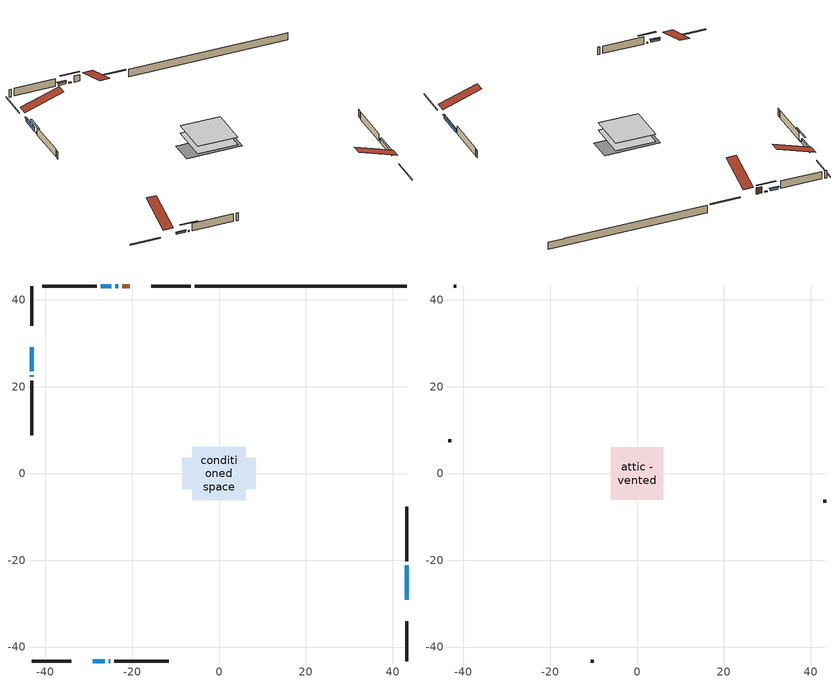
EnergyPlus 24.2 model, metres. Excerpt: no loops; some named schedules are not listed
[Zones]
conditioned space
 floor outside (Floor1 construction): -0.68,-0.68 -0.68,0.68 0.68,0.68 0.68,-0.68 z1.07
 floor adiabatic (AdiabaticFloorConstruction): -6.12,-6.12 -6.12,6.12 6.12,6.12 6.12,-6.12 z1.07
 floor foundation (Slab1 construction): -8.51,-3.69 -8.51,3.69 8.51,3.69 8.51,-3.69 z-1.31
 wall outside (RimJoist1 construction): -6.48,43.22 -15.62,43.22 / -43.22,-43.22 -34.07,-43.22 / -43.22,43.22 -43.22,34.07 / 43.22,-43.22 43.22,-34.07 z1.07:1.37
 wall outside (AdiabaticWallConstruction 1): -20.6,43.22 -22.31,43.22 z1.07:3.1
 wall outside (AdiabaticWallConstruction): 43.22,-29.1 43.22,-21.2 z1.07:2.23; -29.1,-43.22 -26.38,-43.22 z1.07:1.67; -43.22,29.1 -43.22,23.54 z1.07:2.29; -23.23,43.22 -23.92,43.22 / -25.46,-43.22 -25.11,-43.22 / -43.22,22.61 -43.22,22.27 z1.07:1.37; -24.84,43.22 -27.2,43.22 z1.07:1.76
 wall outside (Wall1 construction): -28.13,43.22 -40.69,43.22 / -24.18,-43.22 -11.63,-43.22 / -43.22,21.34 -43.22,8.79 / 43.22,-20.27 43.22,-7.71 z1.07:3.51
 wall foundation (FoundationWall1 construction): -5.55,43.22,-1.31 -5.55,43.22,1.07 38.34,43.22,1.07 38.34,43.22,0.99 43.22,43.22,0.99 43.22,43.22,-1.31
 window (WindowConstruction): 43.22,-29.1 43.22,-21.2 z1.07:2.23
 window (WindowConstruction 2): -29.1,-43.22 -26.38,-43.22 z1.07:1.67
 window (WindowConstruction 3): -43.22,29.1 -43.22,23.54 z1.07:2.29
 window (WindowConstruction 4): -23.23,43.22 -23.91,43.22 z1.07:1.37
 window (WindowConstruction 5): -25.45,-43.22 -25.11,-43.22 z1.07:1.37
 window (WindowConstruction 6): -43.22,22.61 -43.22,22.27 z1.07:1.37
 window (WindowConstruction 1): -24.84,43.22 -27.2,43.22 z1.07:1.76
 door (Door): -20.6,43.22 -22.31,43.22 z1.07:3.1
 ceiling adiabatic (AdiabaticFloorConstruction): 6.12,-6.12 6.12,6.12 -6.12,6.12 -6.12,-6.12 z1.07
attic - vented
 floor to conditioned space (Floor2 construction Reversed): -6.07,-6.07 -6.07,6.07 6.07,6.07 6.07,-6.07 z3.51
 wall outside (Wall2 construction): -41.61,43.22 -42.29,43.22 / -10.7,-43.22 -10.02,-43.22 / -43.22,7.86 -43.22,7.18 / 43.22,-6.78 43.22,-6.11 z1.07:3.51
 roof outside (Roof1 construction): -19.67,43.22,3.51 -19.67,31.39,7.45 -16.55,31.39,7.45 -16.55,43.22,3.51; -30.03,-43.22,3.51 -30.03,-31.39,7.45 -33.15,-31.39,7.45 -33.15,-43.22,3.51; -43.22,30.03,3.51 -31.39,30.03,7.45 -31.39,33.15,7.45 -43.22,33.15,3.51; 43.22,-30.03,3.51 31.39,-30.03,7.45 31.39,-33.15,7.45 43.22,-33.15,3.51
shading: 43.22,-21 43.22,-29.3 43.63,-29.3 43.63,-21 z2.43; -26.18,-43.22 -29.3,-43.22 -29.3,-43.63 -26.18,-43.63 z1.87; -43.22,23.34 -43.22,29.3 -43.63,29.3 -43.63,23.34 z2.49; -26.55,43.22 -20.59,43.22 -20.59,43.63 -26.55,43.63 z4.01; -22.47,-43.22 -28.09,-43.22 -28.09,-43.63 -22.47,-43.63 z4.01; -43.22,19.63 -43.22,25.25 -43.63,25.25 -43.63,19.63 z4.01; -27.4,43.22 -24.64,43.22 -24.64,43.63 -27.4,43.63 z1.96
[Building]
Building 1: Terrain=Suburbs
[Site:Location]
Brandon AP_MB: Latitude {deg}=49.91; Longitude {deg}=-99.95; Time Zone {hr}=-6; Elevation {m}=409; Keep Site Location Information=Yes
[Site:GroundTemperature:Shallow]
-3.6548, -6.30175, -6.51373, -5.25761, -0.215017, 4.80409, 9.15538, 11.9118, 12.146, 9.9041, 5.66376, 0.798623
[Site:WaterMainsTemperature]
Calculation Method=Schedule; Temperature Schedule=mains temperature schedule
[Material] Roughness=Rough; Thermal Absorptance=0.9
Name | Thickness {m} | Conductivity {W/m-K} | Density {kg/m3} | Specific Heat {J/kg-K} | Solar Absorptance | Visible Absorptance
asphalt or fiberglass shingles | 0.00635 | 0.162714 | 1121.4 | 1465.45 | 0.84 | 0.84
ceiling loosefill ins | 0.254 | 0.0480833 | 16.02 | 1046.75 | 0.7 | 0.7
ceiling stud and cavity | 0.1397 | 0.227979 | 65.682 | 1177.47 | 0.7 | 0.7
concrete 4.0 in. | 0.1016 | 1.803125 | 2242.8 | 837.4 | 0.7 | 0.7
concrete 8.0 in. | 0.2032 | 1.803125 | 2242.8 | 837.4 | 0.7 | 0.7
door material | 0.04445 | 0.327969 | 512.64 | 1214.23 | 0.7 | 0.7
exterior vertical ins | 0.0460229 | 0.029427 | 32.04 | 1214.23 | 0.7 | 0.7
floor covering | 0.0127 | 0.0433444 | 54.468 | 1339.84 | 0.6 | 0.6
floor rigid ins; rim joist rigid ins; wall rigid ins | 0.051816 | 0.029427 | 32.04 | 1214.23 | 0.7 | 0.7
floor rigid ins 1; wall rigid ins 1 | 0.512978 | 0.029427 | 32.04 | 1214.23 | 0.7 | 0.7
floor stud and cavity | 0.1397 | 0.352303 | 92.3553 | 1139.71 | 0.7 | 0.7
floor stud and cavity 1 | 0.1397 | 1.75129 | 37.0049 | 1207.88 | 0.7 | 0.7
furniture material conditioned space 1 | 0.1524 | 0.115458 | 640.8 | 1214.23 | 0.6 | 0.6
gypsum board | 0.0127 | 0.160291 | 801 | 837.4 | 0.6 | 0.6
gypsum board 1 | 0.0127 | 0.160291 | 801 | 837.4 | 0.7 | 0.7
osb sheathing 0.5 in. | 0.0127 | 0.115458 | 512.64 | 1214.23 | 0.7 | 0.7
osb sheathing 0.75 in. | 0.01905 | 0.115458 | 512.64 | 1214.23 | 0.7 | 0.7
osb sheathing 2.0 in. | 0.0508 | 0.115458 | 512.64 | 1214.23 | 0.7 | 0.7
rim joist stud and cavity | 0.0508 | 0.0402046 | 125.044 | 1163.47 | 0.6 | 0.6
wall stud and cavity | 0.1397 | 0.212138 | 139.0536 | 1170.24 | 0.7 | 0.7
wall stud and cavity 1 | 0.0889 | 6.1454 | 50.32683 | 1063.81 | 0.6 | 0.6
wall stud and cavity 2 | 0.0889 | 0.380278 | 52.3479 | 1209.89 | 0.7 | 0.7
wall stud and cavity 3 | 0.0889 | 0.391764 | 83.0341 | 1211.67 | 0.7 | 0.7
wood siding | 0.0254 | 0.102417 | 544.68 | 1172.36 | 0.4 | 0.4
wood siding 1 | 0.00254 | 0.102417 | 544.68 | 1172.36 | 0.4 | 0.4
wood siding 2; wood siding 3; wood siding 4 | 0.0254 | 0.102417 | 544.68 | 1172.36 | 0.7 | 0.7
[WindowMaterial:SimpleGlazingSystem]
Name | U-Factor {W/m2-K} | Solar Heat Gain Coefficient
WindowMaterial | 2.43643 | 0.62
WindowMaterial 1 | 2.55964 | 0.57
WindowMaterial 2 | 2.60109 | 0.55
WindowMaterial 3 | 2.42678 | 0.63
WindowMaterial 4 | 3.07009 | 0.43
[Construction]
AdiabaticFloorConstruction: floor stud and cavity 1, floor rigid ins 1, osb sheathing 0.75 in., floor covering
AdiabaticWallConstruction: wood siding 3, wall rigid ins 1, wall stud and cavity 2, gypsum board
AdiabaticWallConstruction 1: wood siding 4, wall rigid ins 1, wall stud and cavity 2, gypsum board
Door: door material
Floor1 construction: floor stud and cavity, floor rigid ins, osb sheathing 0.75 in., floor covering
Floor2 construction Reversed: gypsum board, ceiling stud and cavity, ceiling loosefill ins
FoundationWall1 construction: concrete 8.0 in., gypsum board 1
furniture construction conditioned space 1: furniture material conditioned space 1
PartitionWallConstruction: gypsum board, wall stud and cavity 3, gypsum board
RimJoist1 construction: wood siding 2, rim joist rigid ins, osb sheathing 2.0 in., rim joist stud and cavity
Roof1 construction: asphalt or fiberglass shingles
Slab1 construction: concrete 4.0 in.
Wall1 construction: wood siding, wall rigid ins, osb sheathing 0.5 in., wall stud and cavity, gypsum board
Wall2 construction: wood siding 1, wall stud and cavity 1
WindowConstruction: WindowMaterial
WindowConstruction 1: WindowMaterial 1
WindowConstruction 2: WindowMaterial 2
WindowConstruction 3: WindowMaterial 3
WindowConstruction 4; WindowConstruction 5; WindowConstruction 6: WindowMaterial 4
[Zone] Multiplier=1; Part of Total Floor Area=Yes
Name | Volume {m3}
attic - vented | 94.4429
conditioned space | 688.4
[Space]
Name | Zone | Volume {m3}
attic - vented 1 | attic - vented | 94.4429
conditioned space 1 | conditioned space | 688.4
[ZoneInfiltration:EffectiveLeakageArea]
infil attic - vented 1: Zone or Space=attic - vented 1; Schedule=Always On Discrete; Effective Air Leakage Area {cm2}=4986.93; Stack Coefficient=0.000443784; Wind Coefficient=1.42333e-05
[ZoneMixing]
whole house fan mix: Zone or Space=attic - vented; Schedule=Always On Continuous; Design Flow Rate Calculation Method=Flow/Zone; Design Flow Rate {m3/s}=0; Source Zone or Space=conditioned space
[SurfaceProperty:ExposedFoundationPerimeter]
Slab1: Exposed Perimeter Calculation Method=TotalExposedPerimeter; Total Exposed Perimeter {m}=48.769
[InternalMass] Zone or ZoneList=conditioned space; Space or SpaceList=conditioned space 1
Name | Construction | Surface Area {m2}
furniture mass conditioned space 1 | furniture construction conditioned space 1 | 110.872
partition wall mass | PartitionWallConstruction | 277.18
[Lights]
interior lighting: Zone or ZoneList or Space or SpaceList=conditioned space 1; Schedule=interior lighting schedule; Design Level Calculation Method=LightingLevel; Lighting Level {W}=343.2; Return Air Fraction=0; Fraction Radiant=0.6; Fraction Visible=0.2; Fraction Replaceable=1
[People]
occupants: Zone or ZoneList or Space or SpaceList=conditioned space 1; Number of People Schedule=occupants schedule; Number of People Calculation Method=People; Number of People=3; Fraction Radiant=0.314171; Sensible Heat Fraction=0.56303; Activity Level Schedule=occupants activity schedule; Carbon Dioxide Generation Rate {m3/s-W}=0; Enable ASHRAE 55 Comfort Warnings=No; Mean Radiant Temperature Calculation Type=EnclosureAveraged
[ElectricEquipment] Zone or ZoneList or Space or SpaceList=conditioned space 1; Design Level Calculation Method=EquipmentLevel
Name | Schedule | Design Level {W} | Fraction Latent | Fraction Radiant | Fraction Lost
clothes dryer | clothes dryer schedule | 140.772 | 0.015 | 0.081 | 0.85
clothes washer | clothes washer schedule | 32.1985 | 0.03 | 0.162 | 0.7
cooking range | cooking range schedule | 215.147 | 0.08 | 0.432 | 0.2
dishwasher | dishwasher schedule | 66.8632 | 0.3 | 0.18 | 0.4
fridge | fridge schedule | 72.9452 | 0 | 0.6 | 0
mech vent house fan | mech vent house fan schedule | 125 | 0 | 0 | 0.5
mech vent house fan cfis | mech vent house fan cfis schedule | 0 | 0 | 0 | 0
misc plug loads | misc plug loads schedule | 494.7 | 0.045 | 0.513 | 0.1
whole house fan | Always On Discrete | 0 | 0 | 0 | 1
[OtherEquipment] Zone or ZoneList or Space or SpaceList=conditioned space 1; Design Level Calculation Method=EquipmentLevel
Name | Fuel Type | Schedule | Design Level {W} | Fraction Latent | Fraction Radiant | Fraction Lost
clothes dryer 1 | Electricity | clothes dryer schedule | 0 | 0.015 | 0.081 | 0.85
cooking range 1 | Electricity | cooking range schedule | 0 | 0.08 | 0.432 | 0.2
general water use latent | None | general water use schedule | 62.594 | 1 | 0 | 0
general water use sensible | None | general water use schedule | -61.6891 | 0 | 0.6 | 0
mech vent house fan latent load | None | Always On Discrete | 0 | 1 | 0 | 0
mech vent house fan sensible load | None | Always On Discrete | 0 | 0 | 0 | 0
water heater energy adjustment1 | Electricity | Always On Discrete | 0.01 | 0 | 0 | 1
[ZoneInfiltration:DesignFlowRate] Zone or ZoneList or Space or SpaceList=conditioned space 1; Schedule=Always On Discrete; Design Flow Rate Calculation Method=Flow/Zone; Design Flow Rate {m3/s}=0
infil flow; natural vent flow; whole house fan flow
[AvailabilityManager:Scheduled]
central ac and furnace airloop Availability Manager: Schedule=Always On Discrete
[Foundation:Kiva]
Foundation Kiva 1: Initial Indoor Air Temperature {C}=21; Wall Height Above Grade {m}=1.07; Wall Depth Below Slab {m}=0.2032; Custom Block Material Name 1=exterior vertical ins; Custom Block Depth 1 {m}=2.38; Custom Block X Position 1 {m}=0.2159; Custom Block Z Position 1 {m}=0
[Foundation:Kiva:Settings]
Soil Conductivity {W/m-K}=0.849921; Soil Density {kg/m3}=1842.3; Soil Specific Heat {J/kg-K}=418.7; Ground Solar Absorptivity=0.9; Ground Thermal Absorptivity=0.9; Ground Surface Roughness {m}=0.03; Far-Field Width {m}=40; Deep-Ground Boundary Condition=ZeroFlux; Deep-Ground Depth {m}=40; Minimum Cell Dimension {m}=0.2; Maximum Cell Growth Coefficient=3; Simulation Timestep=Timestep
[Exterior:Lights]
exterior lighting: Schedule=exterior lighting schedule; Design Level {W}=75.6
[EnergyManagementSystem:GlobalVariable]
central_ac_and_furnace_airloop_Fan_RTF
infil_program_Qfan
infil_program_Qinf
natural_vent_program_Qnv
natural_vent_program_Qwhf
[EnergyManagementSystem:Sensor]
Name | Output:Variable or Output:Meter Index Key | Output:Variable or Output:Meter
airflow_gain | infil flow | Infiltration Sensible Heat Gain Energy
airflow_gain_1 | natural vent flow | Infiltration Sensible Heat Gain Energy
airflow_gain_2 | whole house fan flow | Infiltration Sensible Heat Gain Energy
airflow_loss | infil flow | Infiltration Sensible Heat Loss Energy
airflow_loss_1 | natural vent flow | Infiltration Sensible Heat Loss Energy
airflow_loss_2 | whole house fan flow | Infiltration Sensible Heat Loss Energy
clg_load_cond |  | Cooling:EnergyTransfer:Zone:CONDITIONED SPACE
clg_sp_s; clg_sp_s_1 | cooling setpoint | Schedule Value
clothes_dryer_exhaust_0_sch_s | clothes dryer exhaust 0 schedule | Schedule Value
cool_season | cooling season schedule | Schedule Value
htg_load_cond |  | Heating:EnergyTransfer:Zone:CONDITIONED SPACE
htg_sp_s; htg_sp_s_1 | heating setpoint | Schedule Value
ig_ee_conv | clothes dryer | Electric Equipment Convective Heating Energy
ig_ee_conv_2 | cooking range | Electric Equipment Convective Heating Energy
ig_ee_conv_4 | fridge | Electric Equipment Convective Heating Energy
ig_ee_conv_5 | misc plug loads | Electric Equipment Convective Heating Energy
ig_ee_conv_6 | whole house fan | Electric Equipment Convective Heating Energy
ig_ee_rad | clothes dryer | Electric Equipment Radiant Heating Energy
ig_ee_rad_2 | cooking range | Electric Equipment Radiant Heating Energy
ig_ee_rad_4 | fridge | Electric Equipment Radiant Heating Energy
ig_ee_rad_5 | misc plug loads | Electric Equipment Radiant Heating Energy
ig_ee_rad_6 | whole house fan | Electric Equipment Radiant Heating Energy
ig_lgt_conv | interior lighting | Lights Convective Heating Energy
ig_lgt_rad | interior lighting | Lights Radiant Heating Energy
ig_lgt_vis | interior lighting | Lights Visible Radiation Heating Energy
ig_oe_conv | clothes dryer 1 | Other Equipment Convective Heating Energy
ig_oe_conv_1 | cooking range 1 | Other Equipment Convective Heating Energy
ig_oe_conv_2 | general water use latent | Other Equipment Convective Heating Energy
ig_oe_conv_3 | general water use sensible | Other Equipment Convective Heating Energy
ig_oe_conv_4 | water heater energy adjustment1 | Other Equipment Convective Heating Energy
ig_oe_rad | clothes dryer 1 | Other Equipment Radiant Heating Energy
ig_oe_rad_1 | cooking range 1 | Other Equipment Radiant Heating Energy
ig_oe_rad_2 | general water use latent | Other Equipment Radiant Heating Energy
ig_oe_rad_3 | general water use sensible | Other Equipment Radiant Heating Energy
ig_oe_rad_4 | water heater energy adjustment1 | Other Equipment Radiant Heating Energy
ig_ppl_conv | occupants | People Convective Heating Energy
ig_ppl_rad | occupants | People Radiant Heating Energy
im_conv | furniture mass conditioned space 1 | Surface Inside Face Convection Heat Gain Energy
im_conv_1 | partition wall mass | Surface Inside Face Convection Heat Gain Energy
im_ig | furniture mass conditioned space 1 | Surface Inside Face Internal Gains Radiation Heat Gain Energy
im_ig_1 | partition wall mass | Surface Inside Face Internal Gains Radiation Heat Gain Energy
im_lgt | furniture mass conditioned space 1 | Surface Inside Face Lights Radiation Heat Gain Energy
im_lgt_1 | partition wall mass | Surface Inside Face Lights Radiation Heat Gain Energy
im_sol | furniture mass conditioned space 1 | Surface Inside Face Solar Radiation Heat Gain Energy
im_sol_1 | partition wall mass | Surface Inside Face Solar Radiation Heat Gain Energy
im_surf | furniture mass conditioned space 1 | Surface Inside Face Net Surface Thermal Radiation Heat Gain Energy
im_surf_1 | partition wall mass | Surface Inside Face Net Surface Thermal Radiation Heat Gain Energy
mv_conv | mech vent house fan | Electric Equipment Convective Heating Energy
mv_conv_1 | mech vent house fan cfis | Electric Equipment Convective Heating Energy
mv_conv_2 | mech vent house fan latent load | Other Equipment Convective Heating Energy
mv_conv_3 | mech vent house fan sensible load | Other Equipment Convective Heating Energy
mv_rad | mech vent house fan | Electric Equipment Radiant Heating Energy
mv_rad_1 | mech vent house fan cfis | Electric Equipment Radiant Heating Energy
mv_rad_2 | mech vent house fan latent load | Other Equipment Radiant Heating Energy
mv_rad_3 | mech vent house fan sensible load | Other Equipment Radiant Heating Energy
natural_vent_s | natural vent schedule | Schedule Value
out_pb_s |  | Site Outdoor Air Barometric Pressure
out_wt_s |  | Site Outdoor Air Humidity Ratio
site_vw_s |  | Site Wind Speed
ss_back_out | Window1 | Surface Window Shortwave from Zone Back Out Window Heat Transfer Rate
ss_back_out_1 | Window10 | Surface Window Shortwave from Zone Back Out Window Heat Transfer Rate
ss_back_out_2 | Window14 | Surface Window Shortwave from Zone Back Out Window Heat Transfer Rate
ss_back_out_3 | Window18 | Surface Window Shortwave from Zone Back Out Window Heat Transfer Rate
ss_back_out_4 | Window20 | Surface Window Shortwave from Zone Back Out Window Heat Transfer Rate
ss_back_out_5 | Window21 | Surface Window Shortwave from Zone Back Out Window Heat Transfer Rate
ss_back_out_6 | Window7 | Surface Window Shortwave from Zone Back Out Window Heat Transfer Rate
ss_conv | Door1 | Surface Inside Face Convection Heat Gain Energy
ss_conv_1 | Window1 | Surface Inside Face Convection Heat Gain Energy
ss_conv_2 | Window10 | Surface Inside Face Convection Heat Gain Energy
ss_conv_3 | Window14 | Surface Inside Face Convection Heat Gain Energy
ss_conv_4 | Window18 | Surface Inside Face Convection Heat Gain Energy
ss_conv_5 | Window20 | Surface Inside Face Convection Heat Gain Energy
ss_conv_6 | Window21 | Surface Inside Face Convection Heat Gain Energy
ss_conv_7 | Window7 | Surface Inside Face Convection Heat Gain Energy
ss_ig | Door1 | Surface Inside Face Internal Gains Radiation Heat Gain Energy
ss_ig_1 | Window1 | Surface Inside Face Internal Gains Radiation Heat Gain Energy
ss_ig_2 | Window10 | Surface Inside Face Internal Gains Radiation Heat Gain Energy
ss_ig_3 | Window14 | Surface Inside Face Internal Gains Radiation Heat Gain Energy
ss_ig_4 | Window18 | Surface Inside Face Internal Gains Radiation Heat Gain Energy
ss_ig_5 | Window20 | Surface Inside Face Internal Gains Radiation Heat Gain Energy
ss_ig_6 | Window21 | Surface Inside Face Internal Gains Radiation Heat Gain Energy
ss_ig_7 | Window7 | Surface Inside Face Internal Gains Radiation Heat Gain Energy
ss_lgt | Door1 | Surface Inside Face Lights Radiation Heat Gain Energy
ss_sol | Door1 | Surface Inside Face Solar Radiation Heat Gain Energy
ss_surf | Door1 | Surface Inside Face Net Surface Thermal Radiation Heat Gain Energy
ss_surf_1 | Window1 | Surface Inside Face Net Surface Thermal Radiation Heat Gain Energy
ss_surf_2 | Window10 | Surface Inside Face Net Surface Thermal Radiation Heat Gain Energy
ss_surf_3 | Window14 | Surface Inside Face Net Surface Thermal Radiation Heat Gain Energy
ss_surf_4 | Window18 | Surface Inside Face Net Surface Thermal Radiation Heat Gain Energy
ss_surf_5 | Window20 | Surface Inside Face Net Surface Thermal Radiation Heat Gain Energy
ss_surf_6 | Window21 | Surface Inside Face Net Surface Thermal Radiation Heat Gain Energy
ss_surf_7 | Window7 | Surface Inside Face Net Surface Thermal Radiation Heat Gain Energy
ss_trans_in | Window1 | Surface Window Transmitted Solar Radiation Rate
ss_trans_in_1 | Window10 | Surface Window Transmitted Solar Radiation Rate
ss_trans_in_2 | Window14 | Surface Window Transmitted Solar Radiation Rate
ss_trans_in_3 | Window18 | Surface Window Transmitted Solar Radiation Rate
ss_trans_in_4 | Window20 | Surface Window Transmitted Solar Radiation Rate
ss_trans_in_5 | Window21 | Surface Window Transmitted Solar Radiation Rate
ss_trans_in_6 | Window7 | Surface Window Transmitted Solar Radiation Rate
ss_trans_out | Window1 | Surface Inside Face Initial Transmitted Diffuse Transmitted Out Window Solar Radiation Rate
ss_trans_out_1 | Window10 | Surface Inside Face Initial Transmitted Diffuse Transmitted Out Window Solar Radiation Rate
ss_trans_out_2 | Window14 | Surface Inside Face Initial Transmitted Diffuse Transmitted Out Window Solar Radiation Rate
ss_trans_out_3 | Window18 | Surface Inside Face Initial Transmitted Diffuse Transmitted Out Window Solar Radiation Rate
ss_trans_out_4 | Window20 | Surface Inside Face Initial Transmitted Diffuse Transmitted Out Window Solar Radiation Rate
ss_trans_out_5 | Window21 | Surface Inside Face Initial Transmitted Diffuse Transmitted Out Window Solar Radiation Rate
ss_trans_out_6 | Window7 | Surface Inside Face Initial Transmitted Diffuse Transmitted Out Window Solar Radiation Rate
s_conv | Floor1 | Surface Inside Face Convection Heat Gain Energy
s_conv_1 | Floor2 | Surface Inside Face Convection Heat Gain Energy
s_conv_10 | Wall1:0 | Surface Inside Face Convection Heat Gain Energy
s_conv_11 | Wall1:180 | Surface Inside Face Convection Heat Gain Energy
s_conv_12 | Wall1:270 | Surface Inside Face Convection Heat Gain Energy
s_conv_13 | Wall1:90 | Surface Inside Face Convection Heat Gain Energy
s_conv_2 | FoundationWall1 | Surface Inside Face Convection Heat Gain Energy
s_conv_3 | inferred conditioned ceiling | Surface Inside Face Convection Heat Gain Energy
s_conv_4 | inferred conditioned floor | Surface Inside Face Convection Heat Gain Energy
s_conv_5 | RimJoist1:0 | Surface Inside Face Convection Heat Gain Energy
s_conv_6 | RimJoist1:180 | Surface Inside Face Convection Heat Gain Energy
s_conv_7 | RimJoist1:270 | Surface Inside Face Convection Heat Gain Energy
s_conv_8 | RimJoist1:90 | Surface Inside Face Convection Heat Gain Energy
s_conv_9 | Slab1 | Surface Inside Face Convection Heat Gain Energy
s_ig | Floor1 | Surface Inside Face Internal Gains Radiation Heat Gain Energy
s_ig_1 | Floor2 | Surface Inside Face Internal Gains Radiation Heat Gain Energy
s_ig_10 | Wall1:0 | Surface Inside Face Internal Gains Radiation Heat Gain Energy
s_ig_11 | Wall1:180 | Surface Inside Face Internal Gains Radiation Heat Gain Energy
s_ig_12 | Wall1:270 | Surface Inside Face Internal Gains Radiation Heat Gain Energy
s_ig_13 | Wall1:90 | Surface Inside Face Internal Gains Radiation Heat Gain Energy
s_ig_2 | FoundationWall1 | Surface Inside Face Internal Gains Radiation Heat Gain Energy
s_ig_3 | inferred conditioned ceiling | Surface Inside Face Internal Gains Radiation Heat Gain Energy
s_ig_4 | inferred conditioned floor | Surface Inside Face Internal Gains Radiation Heat Gain Energy
s_ig_5 | RimJoist1:0 | Surface Inside Face Internal Gains Radiation Heat Gain Energy
s_ig_6 | RimJoist1:180 | Surface Inside Face Internal Gains Radiation Heat Gain Energy
s_ig_7 | RimJoist1:270 | Surface Inside Face Internal Gains Radiation Heat Gain Energy
s_ig_8 | RimJoist1:90 | Surface Inside Face Internal Gains Radiation Heat Gain Energy
s_ig_9 | Slab1 | Surface Inside Face Internal Gains Radiation Heat Gain Energy
s_lgt | Floor1 | Surface Inside Face Lights Radiation Heat Gain Energy
s_lgt_1 | Floor2 | Surface Inside Face Lights Radiation Heat Gain Energy
s_lgt_10 | Wall1:0 | Surface Inside Face Lights Radiation Heat Gain Energy
s_lgt_11 | Wall1:180 | Surface Inside Face Lights Radiation Heat Gain Energy
s_lgt_12 | Wall1:270 | Surface Inside Face Lights Radiation Heat Gain Energy
s_lgt_13 | Wall1:90 | Surface Inside Face Lights Radiation Heat Gain Energy
s_lgt_2 | FoundationWall1 | Surface Inside Face Lights Radiation Heat Gain Energy
s_lgt_3 | inferred conditioned ceiling | Surface Inside Face Lights Radiation Heat Gain Energy
s_lgt_4 | inferred conditioned floor | Surface Inside Face Lights Radiation Heat Gain Energy
s_lgt_5 | RimJoist1:0 | Surface Inside Face Lights Radiation Heat Gain Energy
s_lgt_6 | RimJoist1:180 | Surface Inside Face Lights Radiation Heat Gain Energy
s_lgt_7 | RimJoist1:270 | Surface Inside Face Lights Radiation Heat Gain Energy
s_lgt_8 | RimJoist1:90 | Surface Inside Face Lights Radiation Heat Gain Energy
s_lgt_9 | Slab1 | Surface Inside Face Lights Radiation Heat Gain Energy
s_sol | Floor1 | Surface Inside Face Solar Radiation Heat Gain Energy
s_sol_1 | Floor2 | Surface Inside Face Solar Radiation Heat Gain Energy
s_sol_10 | Wall1:0 | Surface Inside Face Solar Radiation Heat Gain Energy
s_sol_11 | Wall1:180 | Surface Inside Face Solar Radiation Heat Gain Energy
s_sol_12 | Wall1:270 | Surface Inside Face Solar Radiation Heat Gain Energy
s_sol_13 | Wall1:90 | Surface Inside Face Solar Radiation Heat Gain Energy
s_sol_2 | FoundationWall1 | Surface Inside Face Solar Radiation Heat Gain Energy
s_sol_3 | inferred conditioned ceiling | Surface Inside Face Solar Radiation Heat Gain Energy
s_sol_4 | inferred conditioned floor | Surface Inside Face Solar Radiation Heat Gain Energy
s_sol_5 | RimJoist1:0 | Surface Inside Face Solar Radiation Heat Gain Energy
s_sol_6 | RimJoist1:180 | Surface Inside Face Solar Radiation Heat Gain Energy
s_sol_7 | RimJoist1:270 | Surface Inside Face Solar Radiation Heat Gain Energy
s_sol_8 | RimJoist1:90 | Surface Inside Face Solar Radiation Heat Gain Energy
s_sol_9 | Slab1 | Surface Inside Face Solar Radiation Heat Gain Energy
s_surf | Floor1 | Surface Inside Face Net Surface Thermal Radiation Heat Gain Energy
s_surf_1 | Floor2 | Surface Inside Face Net Surface Thermal Radiation Heat Gain Energy
s_surf_10 | Wall1:0 | Surface Inside Face Net Surface Thermal Radiation Heat Gain Energy
s_surf_11 | Wall1:180 | Surface Inside Face Net Surface Thermal Radiation Heat Gain Energy
s_surf_12 | Wall1:270 | Surface Inside Face Net Surface Thermal Radiation Heat Gain Energy
s_surf_13 | Wall1:90 | Surface Inside Face Net Surface Thermal Radiation Heat Gain Energy
